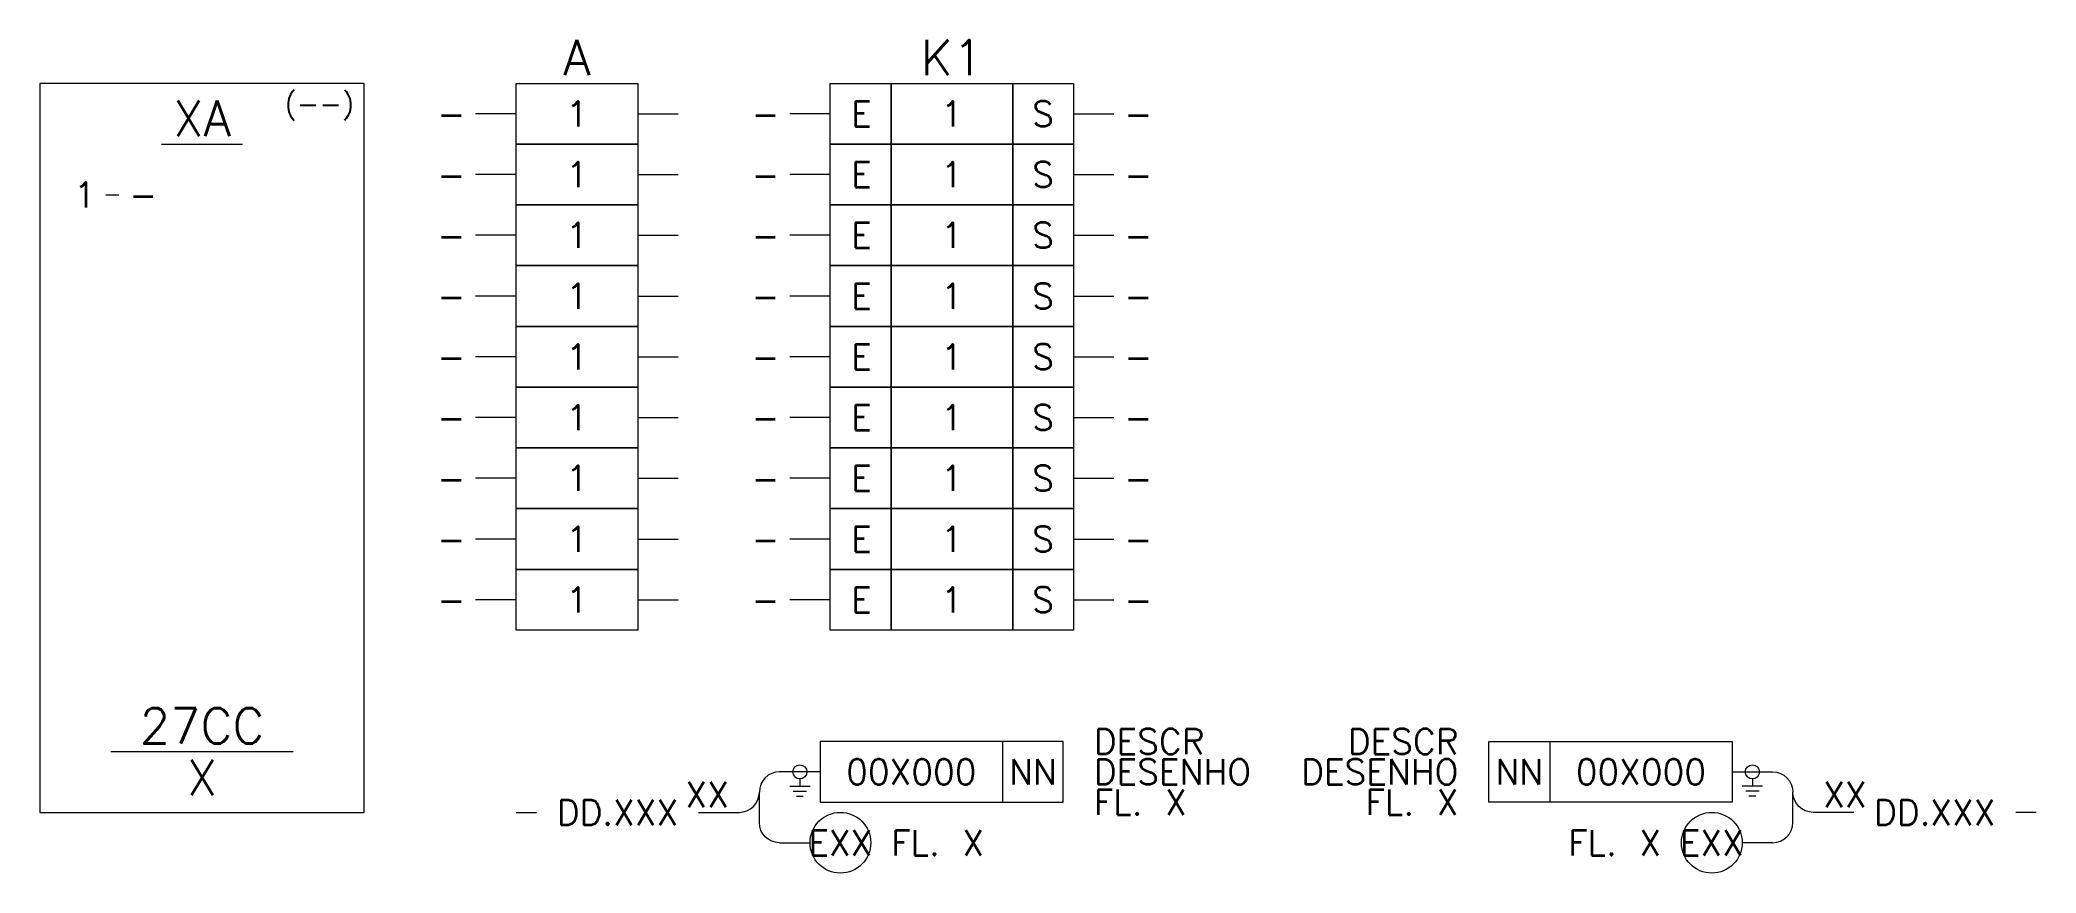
# Model space of a CAD drawing. Header units: millimetres. Extents: x 0 to 197, y -6 to 76.
import ezdxf
from ezdxf.enums import TextEntityAlignment as Align

# ---------------------------------------------------------------- set-up
doc = ezdxf.new("R2010")
doc.units = ezdxf.units.MM
doc.layers.get('0').update_dxf_attribs({"lineweight": 0})
doc.styles.add('texto', font='TXT.SHX')

# ---------------------------------------------------------------- blocks, each defined once
blk = doc.blocks.new('esquematico')
blk.add_line((-9000, 0), (9000, 0))
at = {"style": 'texto'}
blk.add_attdef('esquematico', text='', height=3500, dxfattribs=at).set_placement((0, 800), align=Align.CENTER)
blk.add_attdef('esq_inf', text='', height=3500, dxfattribs=at).set_placement((0, -800), align=Align.TOP_CENTER)
blk = doc.blocks.new('terminal')
blk.add_line((0, 0), (1300, 0))
at = {"style": 'texto'}
blk.add_attdef('terminal', text='', height=2500, dxfattribs=at).set_placement((-1000, 0), align=Align.MIDDLE_RIGHT)
blk.add_attdef('ligacao', text='', height=2500, dxfattribs=at).set_placement((2300, 0), align=Align.MIDDLE_LEFT)
blk = doc.blocks.new('fiacao')
blk.add_line((-4000, 0), (4000, 0))
at = {"style": 'texto'}
blk.add_attdef('id', text='', height=3500, dxfattribs=at).set_placement((0, 800), align=Align.CENTER)
blk = doc.blocks.new('le')
blk.add_line((0, 0), (-8000, 0))
at = {"style": 'texto'}
blk.add_attdef('le', text='', height=2000, dxfattribs=at).set_placement((-1000, -1000), align=Align.TOP_RIGHT)
blk = doc.blocks.new('borne')
for p, q in [((0, -3000), (-4000, -3000)), ((12000, -3000), (16000, -3000))]:
    blk.add_line(p, q)
at = {"flags": 128}
blk.add_lwpolyline([(0, 0), (12000, 0), (12000, -6000), (0, -6000), (0, 0)], close=True, dxfattribs=at)
at = {"style": 'texto'}
blk.add_attdef('ligacao', text='', height=2500, dxfattribs=at).set_placement((-5000, -3000), align=Align.MIDDLE_RIGHT)
blk.add_attdef('terminal', text='', height=2500, dxfattribs=at).set_placement((6000, -3000), align=Align.MIDDLE_CENTER)
blk = doc.blocks.new('sec_e')
blk.add_line((-6000, -3000), (-10000, -3000))
at = {"flags": 128}
blk.add_lwpolyline([(-6000, 0), (0, 0), (0, -6000), (-6000, -6000), (-6000, 0)], close=True, dxfattribs=at)
at = {"color": 7, "style": 'texto'}
blk.add_text('E', height=2500, dxfattribs=at).set_placement((-2937.438965, -3000), align=Align.MIDDLE_CENTER)
at = {"style": 'texto'}
blk.add_attdef('ligacao', text='', height=2500, dxfattribs=at).set_placement((-11000, -3000), align=Align.MIDDLE_RIGHT)
blk = doc.blocks.new('sec_central')
at = {"flags": 128}
blk.add_lwpolyline([(0, 0), (12000, 0), (12000, -6000), (0, -6000), (0, 0)], close=True, dxfattribs=at)
at = {"style": 'texto'}
blk.add_attdef('num', text='', height=2500, dxfattribs=at).set_placement((6000, -3000), align=Align.MIDDLE_CENTER)
blk = doc.blocks.new('sec_s')
blk.add_line((6000, -3000), (10000, -3000))
at = {"flags": 128}
blk.add_lwpolyline([(0, 0), (6000, 0), (6000, -6000), (0, -6000), (0, 0)], close=True, dxfattribs=at)
at = {"color": 7, "style": 'texto'}
blk.add_text('S', height=2500, dxfattribs=at).set_placement((3000, -3000), align=Align.MIDDLE_CENTER)
at = {"style": 'texto'}
blk.add_attdef('ligacao', text='', height=2500, dxfattribs=at).set_placement((11000, -3000), align=Align.MIDDLE_LEFT)
blk = doc.blocks.new('cabo')
for p, q in [((22000, 3000), (22000, -3000)), ((4000, 0), (0, 0)), ((1000, -1400), (3000, -1400)), ((1339.621631, -1900), (2660.378369, -1900)), ((2000, -700), (2000, -1400)), ((1665.794171, -2400), (2334.205829, -2400))]:
    blk.add_line(p, q)
at = {"flags": 128}
blk.add_lwpolyline([(4000, -3000), (28000, -3000), (28000, 3000), (4000, 3000), (4000, -3000)], close=True, dxfattribs=at)
blk.add_circle((2000, 0), 700)
at = {"style": 'texto'}
for tag, p in [('descr', (31000, 3000)), ('des', (31000, 0)), ('fl', (31000, -3000))]:
    blk.add_attdef(tag, text='', height=2500, dxfattribs=at).set_placement(p, align=Align.MIDDLE_LEFT)
for tag, p in [('cabo', (13000, 0)), ('num_cond', (25000, 0))]:
    blk.add_attdef(tag, text='', height=2500, dxfattribs=at).set_placement(p, align=Align.MIDDLE_CENTER)
blk = doc.blocks.new('cond_id')
blk.add_line((0, 0), (2000, 0))
at = {"style": 'texto'}
blk.add_attdef('condutor', text='', height=2500, dxfattribs=at).set_placement((1000, 500), align=Align.RIGHT)
blk = doc.blocks.new('cond_dest')
for p, q in [((0, 0), (2000, 0)), ((18000, 0), (20000, 0))]:
    blk.add_line(p, q)
at = {"style": 'texto'}
blk.add_attdef('dest', text='', height=2500, dxfattribs=at).set_placement((10000, 0), align=Align.MIDDLE_CENTER)
blk = doc.blocks.new('cabo_engate')
for p, q in [((-2000, -5000), (-2000, -2000)), ((0, -7000), (3000, -7000))]:
    blk.add_line(p, q)
blk.add_circle((6000, -7000), 3000)
blk.add_arc((0, -2000), 2000, 90, 180)
at = {"extrusion": (0, 0, -1)}
blk.add_arc((0, -5000), 2000, 270, 0, dxfattribs=at)
at = {"style": 'texto'}
blk.add_attdef('engate', text='', height=2500, dxfattribs=at).set_placement((6000, -7000), align=Align.MIDDLE_CENTER)
blk.add_attdef('fl', text='', height=2500, dxfattribs=at).set_placement((11000, -7000), align=Align.MIDDLE_LEFT)
blk = doc.blocks.new('i_cond_dest')
for p, q in [((-18000, 0), (-20000, 0)), ((0, 0), (-2000, 0))]:
    blk.add_line(p, q)
at = {"style": 'texto'}
blk.add_attdef('dest', text='', height=2500, dxfattribs=at).set_placement((-10000, 0), align=Align.MIDDLE_CENTER)
blk = doc.blocks.new('i_cond_id')
blk.add_line((0, 0), (-2000, 0))
at = {"style": 'texto'}
blk.add_attdef('condutor', (0, 0), '', height=2500, dxfattribs=at)
blk = doc.blocks.new('i_cabo')
for p, q in [((-22000, 3000), (-22000, -3000)), ((-4000, 0), (0, 0)), ((-1000, -1400), (-3000, -1400)), ((-1339.621631, -1900), (-2660.378369, -1900)), ((-2000, -700), (-2000, -1400)), ((-1665.794171, -2400), (-2334.205829, -2400))]:
    blk.add_line(p, q)
at = {"flags": 128}
blk.add_lwpolyline([(-4000, -3000), (-28000, -3000), (-28000, 3000), (-4000, 3000), (-4000, -3000)], close=True, dxfattribs=at)
blk.add_circle((-2000, 0), 700)
at = {"style": 'texto'}
for tag, p in [('descr', (-31000, 3000)), ('des', (-31000, 0)), ('fl', (-31000, -3000))]:
    blk.add_attdef(tag, text='', height=2500, dxfattribs=at).set_placement(p, align=Align.MIDDLE_RIGHT)
for tag, p in [('num_cond', (-25000, 0)), ('cabo', (-13000, 0))]:
    blk.add_attdef(tag, text='', height=2500, dxfattribs=at).set_placement(p, align=Align.MIDDLE_CENTER)
blk = doc.blocks.new('i_cabo_engate')
for p, q in [((2000, -5000), (2000, -2000)), ((0, -7000), (-3000, -7000))]:
    blk.add_line(p, q)
blk.add_circle((-6000, -7000), 3000)
at = {"extrusion": (0, 0, -1)}
blk.add_arc((0, -2000), 2000, 90, 180, dxfattribs=at)
blk.add_arc((0, -5000), 2000, 270, 0)
at = {"style": 'texto'}
blk.add_attdef('fl', text='', height=2500, dxfattribs=at).set_placement((-11000, -7000), align=Align.MIDDLE_RIGHT)
blk.add_attdef('engate', text='', height=2500, dxfattribs=at).set_placement((-6000, -7000), align=Align.MIDDLE_CENTER)

msp = doc.modelspace()

# ---------------------------------------------------------------- linework, layer by layer
at = {"flags": 128}
msp.add_lwpolyline([(0, 0), (32, 0), (32, 72), (0, 72), (0, 0)], close=True, dxfattribs=at)
for centre, start, end in [((73, 2), 90, 180), ((69, 2), 270, 0)]:
    msp.add_arc(centre, 2, start, end)
at = {"extrusion": (0, 0, -1)}
for centre, start, end in [((-171, 2), 90, 180), ((-175, 2), 270, 0)]:
    msp.add_arc(centre, 2, start, end, dxfattribs=at)

# ---------------------------------------------------------------- block references
at = {"xscale": 0.001, "yscale": 0.001, "zscale": 0.001}
for name, p, values in [('fiacao', (53, 72), {'id': 'A'}), ('fiacao', (90, 72), {'id': 'K1'}), ('le', (32, 72), {'le': '(--)'}), ('borne', (47, 72), {'terminal': '1', 'ligacao': '-'}), ('sec_e', (84, 72), {'ligacao': '-'}), ('sec_central', (84, 72), {'num': '1'}), ('sec_s', (96, 72), {'ligacao': '-'}), ('fiacao', (16, 66), {'id': 'XA'}), ('borne', (47, 66), {'terminal': '1', 'ligacao': '-'}), ('sec_e', (84, 66), {'ligacao': '-'}), ('sec_central', (84, 66), {'num': '1'}), ('sec_s', (96, 66), {'ligacao': '-'}), ('terminal', (6.5, 61), {'terminal': '1', 'ligacao': '-'}), ('borne', (47, 60), {'terminal': '1', 'ligacao': '-'}), ('sec_e', (84, 60), {'ligacao': '-'}), ('sec_central', (84, 60), {'num': '1'}), ('sec_s', (96, 60), {'ligacao': '-'}), ('borne', (47, 54), {'terminal': '1', 'ligacao': '-'}), ('sec_e', (84, 54), {'ligacao': '-'}), ('sec_central', (84, 54), {'num': '1'}), ('sec_s', (96, 54), {'ligacao': '-'}), ('borne', (47, 48), {'terminal': '1', 'ligacao': '-'}), ('sec_e', (84, 48), {'ligacao': '-'}), ('sec_central', (84, 48), {'num': '1'}), ('sec_s', (96, 48), {'ligacao': '-'}), ('borne', (47, 42), {'terminal': '1', 'ligacao': '-'}), ('sec_e', (84, 42), {'ligacao': '-'}), ('sec_central', (84, 42), {'num': '1'}), ('sec_s', (96, 42), {'ligacao': '-'}), ('borne', (47, 36), {'terminal': '1', 'ligacao': '-'}), ('sec_e', (84, 36), {'ligacao': '-'}), ('sec_central', (84, 36), {'num': '1'}), ('sec_s', (96, 36), {'ligacao': '-'}), ('borne', (47, 30), {'terminal': '1', 'ligacao': '-'}), ('sec_e', (84, 30), {'ligacao': '-'}), ('sec_central', (84, 30), {'num': '1'}), ('sec_s', (96, 30), {'ligacao': '-'}), ('borne', (47, 24), {'terminal': '1', 'ligacao': '-'}), ('sec_e', (84, 24), {'ligacao': '-'}), ('sec_central', (84, 24), {'num': '1'}), ('sec_s', (96, 24), {'ligacao': '-'}), ('esquematico', (16, 6), {'esquematico': '27CC', 'esq_inf': 'X'}), ('cabo', (73, 4), {'cabo': '00X000', 'descr': 'DESCR', 'des': 'DESENHO', 'fl': 'FL. X', 'num_cond': 'NN'}), ('i_cabo', (171, 4), {'cabo': '00X000', 'descr': 'DESCR', 'des': 'DESENHO', 'fl': 'FL. X', 'num_cond': 'NN'}), ('cabo_engate', (73, 4), {'fl': 'FL. X', 'engate': 'EXX'}), ('i_cabo_engate', (171, 4), {'fl': 'FL. X', 'engate': 'EXX'}), ('cond_id', (67, 0), {'condutor': 'XX'}), ('cond_dest', (47, 0), {'dest': 'DD.XXX'}), ('i_cond_dest', (197, 0), {'dest': 'DD.XXX'})]:
    msp.add_blockref(name, p, dxfattribs=at).add_auto_attribs(values)
ref = msp.add_blockref('i_cond_id', (177, 0), dxfattribs=dict(xscale=0.001, yscale=0.001, zscale=0.001))
ref.add_attrib('condutor', 'XX', (176, 0.5), dxfattribs={"height": 2.5, "style": 'texto'})

doc.saveas('drawing.dxf')
